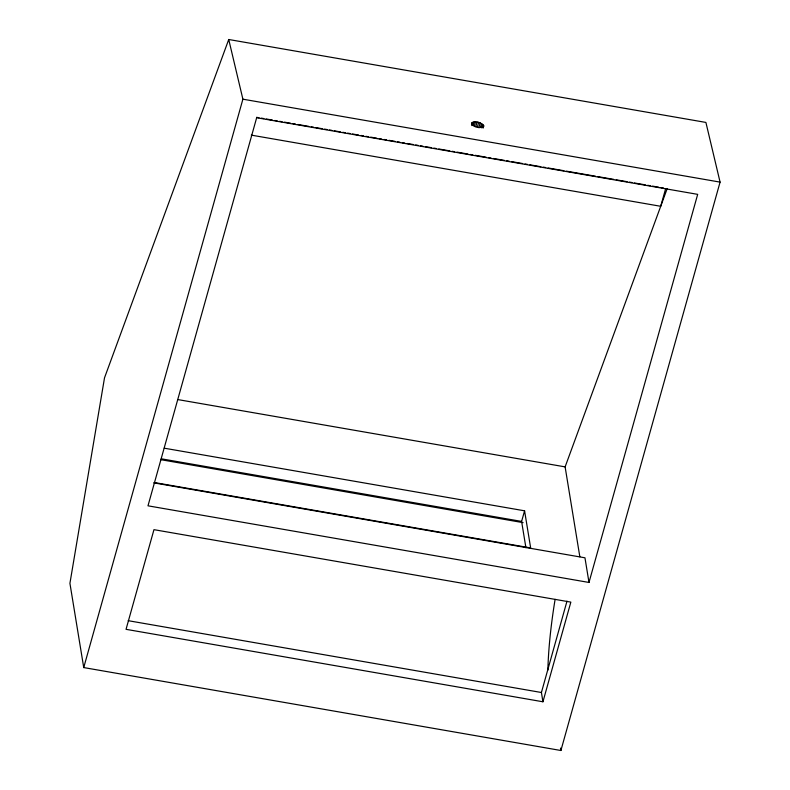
<?xml version="1.0" encoding="UTF-8"?>
<svg xmlns="http://www.w3.org/2000/svg" width="790" height="790" viewBox="0 0 790 790"><rect width="100%" height="100%" fill="white"/><g stroke="black" fill="none" stroke-linecap="round" stroke-linejoin="round"><path stroke-width="1.19" d="M483.727 125.758L483.687 126.41C480.231 128.938 474.02 127.062 471.67 123.665L471.719 123.013C475.165 120.475 481.377 122.351 483.727 125.758L483.065 128.128M83.73 667.57L242.895 99.184L228.735 39.5L705.905 122.43L720.075 182.115L560.9 750.5L83.73 667.57L69.925 583.326L104.517 377.818L228.735 39.5M471.502 124.84L472.163 122.48M471.995 125.64L472.993 122.095M473.151 125.442L474.138 121.887M474.207 126.607L475.531 121.877M475.748 126.795L477.071 122.055M477.328 127.15L478.651 122.42M478.839 127.674L480.172 122.934M480.527 127.121L481.515 123.576M481.614 127.842L482.611 124.287M482.7 127.397L483.362 125.037M525.923 547.756L521.607 521.42L524.58 510.814L164.251 448.187M665.624 188.731L660.707 206.289L251.299 135.13M542.937 701.777L570.844 602.118L153.961 529.665L126.044 629.324L542.937 701.777L541.417 692.504L566.993 601.141M588.994 582.457L697.679 194.36L256.671 117.72L147.987 505.817L588.994 582.457L584.956 557.799L153.675 482.838M579.84 556.792L565.117 466.88L667.175 188.662M242.895 99.184L720.075 182.115M256.543 117.305L258.972 117.72M261.401 118.145L263.83 118.569M266.26 118.994L272.343 120.041M274.772 120.465L277.201 120.89M279.63 121.314L282.06 121.739M284.489 122.154L290.562 123.21M292.991 123.635L295.421 124.06M297.85 124.474L308.781 126.38M311.211 126.805L313.64 127.22M316.069 127.644L322.152 128.701M324.581 129.125L327.011 129.55M329.44 129.965L331.869 130.389M334.298 130.814L340.372 131.871M342.801 132.295L345.23 132.71M347.659 133.135L350.089 133.559M352.518 133.984L358.591 135.041M361.02 135.455L363.449 135.88M365.889 136.305L368.318 136.729M370.747 137.144L376.82 138.201M379.249 138.625L381.679 139.05M384.108 139.465L386.537 139.889M388.966 140.314L395.04 141.37M397.469 141.795L399.898 142.21M402.327 142.635L404.757 143.059M407.186 143.484L413.269 144.54M415.698 144.955L418.127 145.38M420.557 145.804L422.986 146.229M425.415 146.644L431.488 147.7M433.917 148.125L436.347 148.55M438.776 148.974L449.707 150.87M452.137 151.295L454.566 151.719M456.995 152.134L467.937 154.04M470.366 154.465L472.795 154.88M475.225 155.304L486.156 157.2M488.585 157.625L491.015 158.049M493.444 158.474L504.375 160.37M506.805 160.795L509.244 161.219M511.673 161.634L522.605 163.54M525.034 163.964L527.463 164.379M529.893 164.804L540.824 166.71M543.253 167.125L545.683 167.549M548.112 167.974L563.912 170.719M566.341 171.144L595.492 176.21M597.921 176.634L613.721 179.369M616.151 179.794L627.082 181.7M629.512 182.115L631.941 182.539M634.37 182.964L645.302 184.86M647.731 185.285L650.17 185.709M652.599 186.134L658.672 187.191M661.102 187.605L663.531 188.03M177.572 399.533L565.117 466.88M161.288 458.802L521.607 521.42M161.061 459.721L523.099 522.644M154.564 482.562L530.653 547.924L524.58 510.814M128.178 620.683L541.417 692.504M560.505 748.091L560.9 750.5M547.875 670.118A122.815 23.048 -80.1 0 1 555.113 599.333"/></g></svg>
